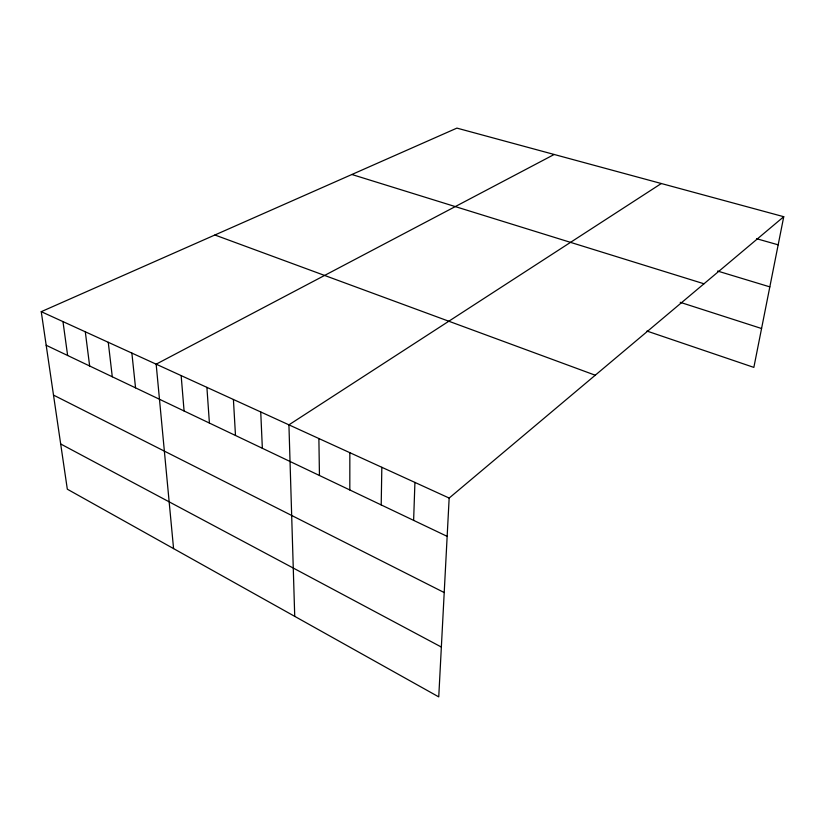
<?xml version="1.0" encoding="UTF-8"?>
<svg xmlns="http://www.w3.org/2000/svg" width="825" height="825" viewBox="0 0 825 825"><rect width="100%" height="100%" fill="white"/><g stroke="black" fill="none" stroke-linecap="round" stroke-linejoin="round"><path stroke-width="1.24" d="M349.821 489.968L349.841 452.677M381.202 504.921L381.831 467.301M413.624 520.369L414.923 482.419M783.75 216.707L449.161 498.063L438.745 696.888L67.32 489.194L41.25 311.675L456.916 128.112L783.75 216.707L753.854 367.393L646.924 331.052M661.32 183.521L288.925 424.844L294.731 616.357M554.173 154.481L156.162 364.176L173.57 548.604M756.597 238.714L778.171 244.829M717.606 271.054L769.828 286.873M351.883 174.498L703.983 283.779M680.223 302.321L761.568 328.515M214.892 234.991L595.258 375.22M41.25 311.675L449.161 498.063M46.179 345.273L447.16 536.353M53.501 395.093L444.211 592.556M60.679 443.974L441.354 647.048M62.978 321.606L67.629 355.493M85.305 331.805L89.647 365.98M108.261 342.293L112.282 376.767M131.866 353.079L135.547 387.853M181.16 375.602L184.078 410.984M206.9 387.368L209.406 423.05M233.413 399.486L235.486 435.476M260.741 411.964L262.35 448.284M318.883 438.539L319.45 475.489"/></g></svg>
